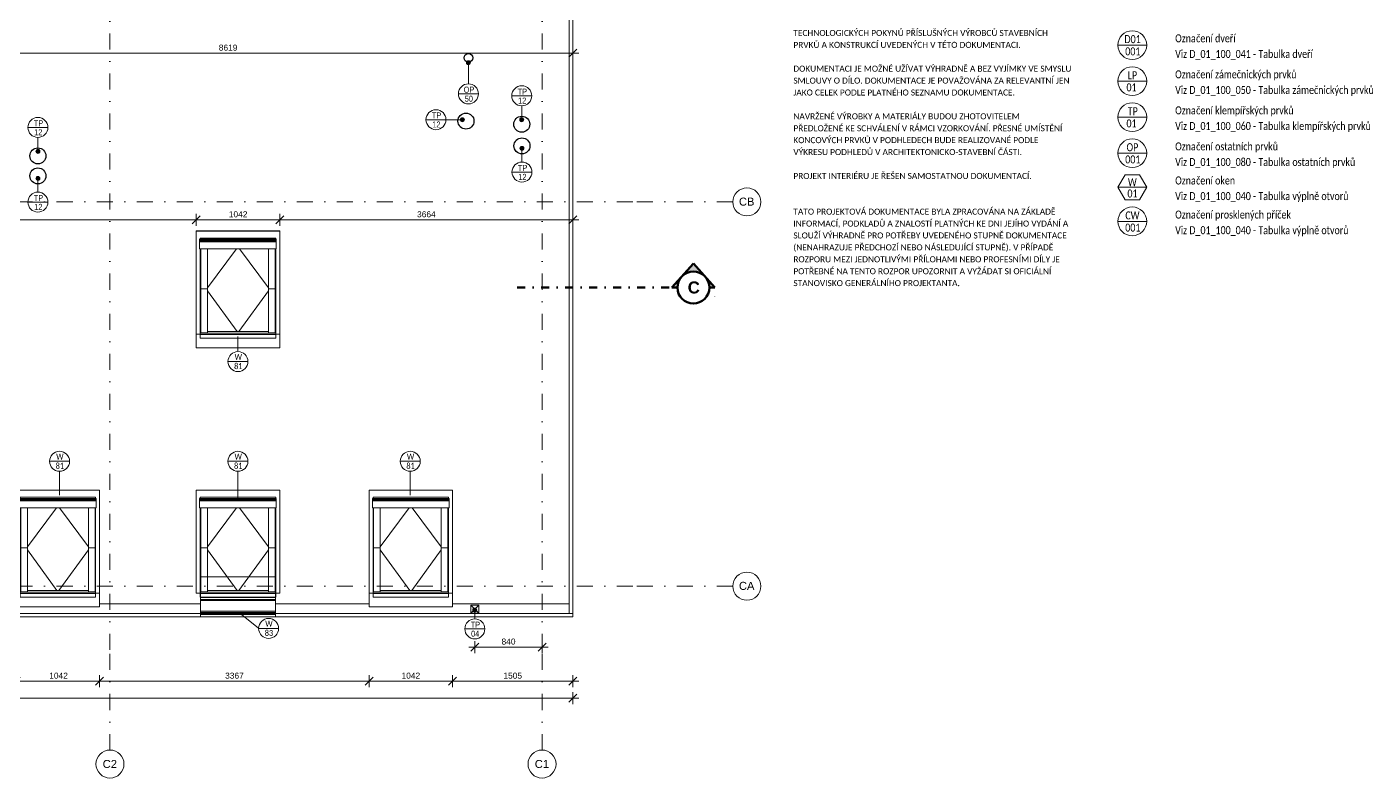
# Model space of a CAD drawing. Header units: millimetres. Extents: x -48069 to -12248, y -7799 to 11464.
# Drawn here: x -29773 to -12949, y -7799 to 1584 of the extents above; entities that cross this region are included whole.
import ezdxf

# ---------------------------------------------------------------- set-up
doc = ezdxf.new("R2010")
doc.units = ezdxf.units.MM
for name, pattern in [('HA_DashDot_10mm-S3mm', [500, 200, -150, 0, -150]), ('HA_DashDot_4mm-S1mm', [200, 100, -50, 0, -50]), ('HA_DashDot_6mm-S2mm', [300, 100, -100, 0, -100])]:
    doc.linetypes.add(name, pattern=pattern)
for name, color, linetype, lineweight in [('A-____-____-DIMS', 9, 'Continuous', 5), ('A-____-____-DIMS-50', 9, 'Continuous', 5), ('A-DETL-____-OTLN', 9, 'Continuous', 25), ('A-DETL-____-THIN', 9, 'Continuous', 9), ('A-FLOR-HRAL-OTLN', 9, 'Continuous', 9), ('A-GENM-____-IDEN', 9, 'Continuous', 9), ('A-GLAZ-____-IDEN', 9, 'Continuous', 9), ('A-GLAZ-____-OTLN', 9, 'Continuous', 5), ('A-ROOF-____-OTLN', 9, 'Continuous', 9), ('A-WALL-____-OTLN', 9, 'Continuous', 9), ('G-____-____-SYMB', 9, 'HA_DashDot_4mm-S1mm', 9), ('G-____-____-TEXT', 9, 'Continuous', 5), ('M-HVAC-DUCT-OTLN', 9, 'Continuous', 9), ('S-GRID-____-IDEN', 9, 'Continuous', 9), ('S-GRID-____-OTLN', 9, 'Continuous', 5)]:
    doc.layers.add(name, color=color, linetype=linetype, lineweight=lineweight)
doc.styles.add('Arial', font='arial.ttf', dxfattribs={"height": 100})
doc.styles.add('Arial_1', font='arial.ttf', dxfattribs={"height": 75})
doc.styles.add('Arial_3', font='arial.ttf', dxfattribs={"height": 50})
doc.styles.add('Arial_4', font='arial.ttf', dxfattribs={"width": 0.8, "height": 75})
doc.styles.add('Arial_B', font='arialbd.ttf', dxfattribs={"height": 150})
doc.styles.add('Calibri', font='calibri.ttf', dxfattribs={"width": 0.8, "height": 75})
doc.styles.add('Calibri_1', font='calibri.ttf', dxfattribs={"height": 75})
doc.styles.add('Calibri_3', font='calibri.ttf', dxfattribs={"width": 0.8, "height": 100})
doc.dimstyles.new('Inner_Dimensions', dxfattribs={"dimscale": 304.8, "dimtxt": 76.519455, "dimasz": 0.328084, "dimexe": 0.246063, "dimexo": 0.0625, "dimgap": 0.032808, "dimtad": 1, "dimdec": 0, "dimzin": 0, "dimdsep": 46, "dimtxsty": 'Arial_1', "dimblk1": 'OBLIQUE', "dimblk2": 'OBLIQUE', "dimsah": 1, "dimcen": 0.09, "dimdle": 0.246063, "dimazin": 0, "dimtfac": 1, "dimtdec": 4, "dimtix": 1, "dimtmove": 0, "dimatfit": 3, "dimfxl": 0.246063, "dimfxlon": 1, "dimtvp": 1, "dimtolj": 1, "dimtzin": 0, "dimlwd": 9, "dimlwe": 9, "dimarcsym": 2})
doc.dimstyles.new('Inner_Dimensions_1', dxfattribs={"dimscale": 304.8, "dimtxt": 76.519455, "dimasz": 0.328084, "dimexe": 0.246063, "dimexo": 0.0625, "dimgap": 0.032808, "dimtad": 1, "dimdec": 0, "dimzin": 0, "dimdsep": 46, "dimtxsty": 'Arial_1', "dimblk1": 'OBLIQUE', "dimblk2": 'OBLIQUE', "dimsah": 1, "dimcen": 0.09, "dimdle": 0.246063, "dimazin": 0, "dimtfac": 1, "dimtdec": 4, "dimtix": 1, "dimtmove": 2, "dimatfit": 3, "dimfxl": 0.246063, "dimfxlon": 1, "dimtvp": 1, "dimtolj": 1, "dimtzin": 0, "dimlwd": 9, "dimlwe": 9, "dimarcsym": 2})

# ---------------------------------------------------------------- blocks, each defined once
blk = doc.blocks.new('Roof-Windows_VELUX_VFE - VFE size 940x1370 _PK38__31-1785092-DPS_STŘECHA-C')
at = {"layer": 'A-GLAZ-____-OTLN'}
for p, q in [((470, 235), (-470, 235)), ((-470, -235), (-470, 235)), ((470, -235), (470, 235)), ((470, 63), (-470, 63)), ((-470, 60), (470, 60)), ((-470, 51), (470, 51)), ((-470, 26), (470, 26)), ((-470, -235), (470, -235))]:
    blk.add_line(p, q, dxfattribs=at)
blk = doc.blocks.new('Roof-Windows_VELUX_GLL_1061 - PK08-1785849-DPS_STŘECHA-C')
at = {"layer": 'A-GLAZ-____-OTLN'}
for p, q in [((-42656, -4201), (-41614, -4201)), ((-42656, -4201), (-42656, -4204)), ((-41614, -4204), (-42656, -4204)), ((-42656, -4204), (-42656, -5488)), ((-41614, -4201), (-41614, -4204)), ((-41614, -5488), (-41614, -4204)), ((-42614, -4312), (-42614, -4305)), ((-41656, -4305), (-42614, -4305)), ((-42614, -4324), (-42614, -4312)), ((-41656, -4312), (-42614, -4312)), ((-42614, -4337), (-42614, -4324)), ((-41656, -4324), (-42614, -4324)), ((-41656, -4337), (-42614, -4337)), ((-42614, -4337), (-42614, -4423)), ((-42606, -4289), (-41664, -4289)), ((-42606, -4305), (-42606, -4289)), ((-41664, -4289), (-41664, -4305)), ((-41656, -4305), (-41656, -4312)), ((-41656, -4312), (-41656, -4324)), ((-41656, -4324), (-41656, -4337)), ((-41656, -4423), (-41656, -4337)), ((-41656, -4423), (-42614, -4423)), ((-42606, -4423), (-42606, -5455)), ((-42600, -4423), (-42600, -4922)), ((-42516, -4909), (-42153, -4423)), ((-42516, -4922), (-42516, -4423)), ((-41754, -4909), (-42117, -4423)), ((-41754, -4423), (-41754, -4922)), ((-41670, -4922), (-41670, -4423)), ((-41664, -4423), (-41664, -5455)), ((-42600, -4922), (-42516, -4922)), ((-42600, -5474), (-42600, -4922)), ((-42516, -4922), (-42600, -4922)), ((-42516, -5474), (-42516, -4922)), ((-42147, -5455), (-42516, -4947)), ((-42123, -5455), (-41754, -4947)), ((-41754, -4922), (-41670, -4922)), ((-41754, -4922), (-41754, -5474)), ((-41670, -4922), (-41754, -4922)), ((-41670, -4922), (-41670, -5474)), ((-42656, -5488), (-42606, -5488)), ((-42606, -5488), (-42656, -5488)), ((-42656, -5488), (-42656, -5659)), ((-42606, -5469), (-42606, -5455)), ((-42600, -5455), (-42606, -5455)), ((-42606, -5477), (-42606, -5469)), ((-42606, -5492), (-42606, -5477)), ((-41664, -5477), (-42606, -5477)), ((-41664, -5492), (-42606, -5492)), ((-42606, -5492), (-42606, -5499)), ((-42606, -5537), (-42606, -5499)), ((-42606, -5538), (-42606, -5537)), ((-42606, -5538), (-41664, -5538)), ((-42516, -5474), (-42600, -5474)), ((-42573, -5492), (-42573, -5499)), ((-41754, -5455), (-42516, -5455)), ((-41670, -5474), (-41754, -5474)), ((-41697, -5492), (-41697, -5499)), ((-41664, -5455), (-41670, -5455)), ((-41664, -5455), (-41664, -5469)), ((-41664, -5469), (-41664, -5477)), ((-41664, -5477), (-41664, -5492)), ((-41664, -5488), (-41614, -5488)), ((-41614, -5488), (-41664, -5488)), ((-41664, -5492), (-41664, -5499)), ((-41664, -5499), (-41664, -5537)), ((-41664, -5537), (-41664, -5538)), ((-41614, -5659), (-41614, -5488)), ((-42656, -5659), (-41614, -5659))]:
    blk.add_line(p, q, dxfattribs=at)
blk = doc.blocks.new('Roof-Windows_VELUX_GLL_1061 - PK08-1786651-DPS_STŘECHA-C')
at = {"layer": 'A-GLAZ-____-OTLN'}
for p, q in [((-27656, -965), (-26614, -965)), ((-27656, -965), (-27656, -968)), ((-26614, -968), (-27656, -968)), ((-27656, -968), (-27656, -2252)), ((-26614, -965), (-26614, -968)), ((-26614, -2252), (-26614, -968)), ((-27614, -1076), (-27614, -1069)), ((-26656, -1069), (-27614, -1069)), ((-27614, -1088), (-27614, -1076)), ((-26656, -1076), (-27614, -1076)), ((-27614, -1101), (-27614, -1088)), ((-26656, -1088), (-27614, -1088)), ((-26656, -1101), (-27614, -1101)), ((-27614, -1101), (-27614, -1187)), ((-27606, -1054), (-26664, -1054)), ((-27606, -1069), (-27606, -1054)), ((-26664, -1054), (-26664, -1069)), ((-26656, -1069), (-26656, -1076)), ((-26656, -1076), (-26656, -1088)), ((-26656, -1088), (-26656, -1101)), ((-26656, -1187), (-26656, -1101)), ((-26656, -1187), (-27614, -1187)), ((-27606, -1187), (-27606, -2219)), ((-27600, -1187), (-27600, -1687)), ((-27516, -1673), (-27153, -1187)), ((-27516, -1687), (-27516, -1187)), ((-26754, -1673), (-27117, -1187)), ((-26754, -1187), (-26754, -1687)), ((-26670, -1687), (-26670, -1187)), ((-26664, -1187), (-26664, -2219)), ((-27600, -1687), (-27516, -1687)), ((-27600, -2238), (-27600, -1687)), ((-27516, -1687), (-27600, -1687)), ((-27516, -2238), (-27516, -1687)), ((-27147, -2219), (-27516, -1711)), ((-27123, -2219), (-26754, -1711)), ((-26754, -1687), (-26670, -1687)), ((-26754, -1687), (-26754, -2238)), ((-26670, -1687), (-26754, -1687)), ((-26670, -1687), (-26670, -2238)), ((-27656, -2252), (-27606, -2252)), ((-27606, -2252), (-27656, -2252)), ((-27656, -2252), (-27656, -2424)), ((-27606, -2233), (-27606, -2219)), ((-27600, -2219), (-27606, -2219)), ((-27606, -2241), (-27606, -2233)), ((-27606, -2256), (-27606, -2241)), ((-26664, -2241), (-27606, -2241)), ((-26664, -2256), (-27606, -2256)), ((-27606, -2256), (-27606, -2263)), ((-27606, -2301), (-27606, -2263)), ((-27606, -2302), (-27606, -2301)), ((-27606, -2302), (-26664, -2302)), ((-27516, -2238), (-27600, -2238)), ((-27573, -2256), (-27573, -2263)), ((-26754, -2219), (-27516, -2219)), ((-26670, -2238), (-26754, -2238)), ((-26697, -2256), (-26697, -2263)), ((-26664, -2219), (-26670, -2219)), ((-26664, -2219), (-26664, -2233)), ((-26664, -2233), (-26664, -2241)), ((-26664, -2241), (-26664, -2256)), ((-26664, -2252), (-26614, -2252)), ((-26614, -2252), (-26664, -2252)), ((-26664, -2256), (-26664, -2263)), ((-26664, -2263), (-26664, -2301)), ((-26664, -2301), (-26664, -2302)), ((-26614, -2424), (-26614, -2252)), ((-27656, -2424), (-26614, -2424))]:
    blk.add_line(p, q, dxfattribs=at)
blk = doc.blocks.new('Roof-Windows_VELUX_GLL_1061 - PK08-1786227-DPS_STŘECHA-C')
at = {"layer": 'A-GLAZ-____-OTLN'}
for p, q in [((-27656, -4201), (-26614, -4201)), ((-27656, -4201), (-27656, -4204)), ((-26614, -4204), (-27656, -4204)), ((-27656, -4204), (-27656, -5488)), ((-26614, -4201), (-26614, -4204)), ((-26614, -5488), (-26614, -4204)), ((-27614, -4312), (-27614, -4305)), ((-26656, -4305), (-27614, -4305)), ((-27614, -4324), (-27614, -4312)), ((-26656, -4312), (-27614, -4312)), ((-27614, -4337), (-27614, -4324)), ((-26656, -4324), (-27614, -4324)), ((-26656, -4337), (-27614, -4337)), ((-27614, -4337), (-27614, -4423)), ((-27606, -4289), (-26664, -4289)), ((-27606, -4305), (-27606, -4289)), ((-26664, -4289), (-26664, -4305)), ((-26656, -4305), (-26656, -4312)), ((-26656, -4312), (-26656, -4324)), ((-26656, -4324), (-26656, -4337)), ((-26656, -4423), (-26656, -4337)), ((-26656, -4423), (-27614, -4423)), ((-27606, -4423), (-27606, -5455)), ((-27600, -4423), (-27600, -4922)), ((-27516, -4909), (-27153, -4423)), ((-27516, -4922), (-27516, -4423)), ((-26754, -4909), (-27117, -4423)), ((-26754, -4423), (-26754, -4922)), ((-26670, -4922), (-26670, -4423)), ((-26664, -4423), (-26664, -5455)), ((-27600, -4922), (-27516, -4922)), ((-27600, -5474), (-27600, -4922)), ((-27516, -4922), (-27600, -4922)), ((-27516, -5474), (-27516, -4922)), ((-27147, -5455), (-27516, -4947)), ((-27123, -5455), (-26754, -4947)), ((-26754, -4922), (-26670, -4922)), ((-26754, -4922), (-26754, -5474)), ((-26670, -4922), (-26754, -4922)), ((-26670, -4922), (-26670, -5474)), ((-27656, -5488), (-27606, -5488)), ((-27606, -5469), (-27606, -5455)), ((-27600, -5455), (-27606, -5455)), ((-27606, -5477), (-27606, -5469)), ((-27606, -5492), (-27606, -5477)), ((-26664, -5477), (-27606, -5477)), ((-26664, -5492), (-27606, -5492)), ((-27606, -5492), (-27606, -5499)), ((-27606, -5537), (-27606, -5499)), ((-27606, -5538), (-27606, -5537)), ((-27606, -5538), (-26664, -5538)), ((-27516, -5474), (-27600, -5474)), ((-27573, -5492), (-27573, -5499)), ((-26754, -5455), (-27516, -5455)), ((-26670, -5474), (-26754, -5474)), ((-26697, -5492), (-26697, -5499)), ((-26664, -5455), (-26670, -5455)), ((-26664, -5455), (-26664, -5469)), ((-26664, -5469), (-26664, -5477)), ((-26664, -5477), (-26664, -5492)), ((-26664, -5488), (-26614, -5488)), ((-26664, -5492), (-26664, -5499)), ((-26664, -5499), (-26664, -5537)), ((-26664, -5537), (-26664, -5538))]:
    blk.add_line(p, q, dxfattribs=at)
blk = doc.blocks.new('Railing - Railing-1844160-DPS_STŘECHA-C')
at = {"layer": 'A-FLOR-HRAL-OTLN'}
blk.add_hatch(color=256, dxfattribs=at).paths.add_polyline_path([(-26932, -5732), (-26665, -5732), (-26665, -5712), (-27605, -5712), (-27605, -5732), (-27335, -5732)])
for p, q in [((-26665, -5712), (-27605, -5712)), ((-27605, -5732), (-26665, -5732))]:
    blk.add_line(p, q, dxfattribs=at)
blk = doc.blocks.new('Grid - Radius 3_5mm-353793-DPS_STŘECHA-C')
at = {"layer": 'S-GRID-____-IDEN'}
blk.add_circle((0, 0), 3.5, dxfattribs=at)
blk = doc.blocks.new('Section - With Sheet Number-366786-DPS_STŘECHA-C')
at = {"layer": 'G-____-____-SYMB', "linetype": 'Continuous', "lineweight": 5}
h = blk.add_hatch(color=256, dxfattribs=at)
edge = h.paths.add_edge_path()
edge.add_line((1.37, 0), (0, 0))
edge.add_arc((-4, 0), 4, 0, 180)
edge.add_line((-8, 0), (-9.37, 0))
edge.add_line((-9.37, 0), (-4, 6))
edge.add_line((-4, 6), (1.37, 0))
at = {"layer": 'G-____-____-SYMB', "linetype": 'Continuous', "lineweight": 100}
for p, q in [((-4, 6), (-9.37, 0)), ((1.37, 0), (-4, 6)), ((-9.37, 0), (-8, 0)), ((0, 0), (1.37, 0))]:
    blk.add_line(p, q, dxfattribs=at)
blk.add_circle((-4, 0), 4, dxfattribs=at)
blk.add_arc((-4, 0), 4, 0, 180, dxfattribs=at)
blk = doc.blocks.new('HA_TAG_GM_Products - Generic-588599-DPS_STŘECHA-C')
at = {"layer": 'A-GENM-____-IDEN'}
blk.add_line((-2.5, 0), (2.5, 0), dxfattribs=at)
blk.add_circle((0, 0), 2.5, dxfattribs=at)
blk = doc.blocks.new('DIMBLOCK9-DPS_STŘECHA-C')
at = {"layer": 'A-____-____-DIMS-50', "lineweight": 9}
for p, q in [((-29906, -6515), (-29906, -6665)), ((-29906, -6590), (-29906, -6515)), ((-29906, -6590), (-29856, -6540)), ((-28864, -6515), (-28864, -6665)), ((-28864, -6590), (-28864, -6515)), ((-28864, -6590), (-28814, -6540)), ((-29906, -6590), (-29956, -6640)), ((-29906, -6590), (-28864, -6590)), ((-28864, -6590), (-28914, -6640))]:
    blk.add_line(p, q, dxfattribs=at)
at = {"layer": 'A-____-____-DIMS-50', "color": 0, "lineweight": 9, "insert": (-29494, -6482), "char_height": 75, "width": 276.88, "attachment_point": 1, "line_spacing_factor": 0.941778, "style": 'Arial_1'}
blk.add_mtext('1042', dxfattribs=at)
blk = doc.blocks.new('_Oblique')
at = {"color": 0, "linetype": 'ByBlock', "lineweight": -2}
blk.add_line((-0.5, -0.5), (0.5, 0.5), dxfattribs=at)
blk = doc.blocks.new('DIMBLOCK10-DPS_STŘECHA-C')
at = {"layer": 'A-____-____-DIMS-50', "lineweight": 9}
for p, q in [((-28864, -6515), (-28864, -6665)), ((-28864, -6590), (-28864, -6515)), ((-28864, -6590), (-28814, -6540)), ((-25497, -6515), (-25497, -6665)), ((-25497, -6590), (-25497, -6515)), ((-25497, -6590), (-25447, -6540)), ((-28864, -6590), (-28914, -6640)), ((-28864, -6590), (-25497, -6590)), ((-25497, -6590), (-25547, -6640))]:
    blk.add_line(p, q, dxfattribs=at)
at = {"layer": 'A-____-____-DIMS-50', "color": 0, "lineweight": 9, "insert": (-27296, -6482), "char_height": 75, "width": 276.88, "attachment_point": 1, "line_spacing_factor": 0.941778, "style": 'Arial_1'}
blk.add_mtext('3367', dxfattribs=at)
blk = doc.blocks.new('DIMBLOCK11-DPS_STŘECHA-C')
at = {"layer": 'A-____-____-DIMS-50', "lineweight": 9}
for p, q in [((-25497, -6515), (-25497, -6665)), ((-25497, -6590), (-25497, -6515)), ((-25497, -6590), (-25447, -6540)), ((-24455, -6515), (-24455, -6665)), ((-24455, -6590), (-24455, -6515)), ((-24455, -6590), (-24405, -6540)), ((-25497, -6590), (-25547, -6640)), ((-25497, -6590), (-24455, -6590)), ((-24455, -6590), (-24505, -6640))]:
    blk.add_line(p, q, dxfattribs=at)
at = {"layer": 'A-____-____-DIMS-50', "color": 0, "lineweight": 9, "insert": (-25091, -6482), "char_height": 75, "width": 276.88, "attachment_point": 1, "line_spacing_factor": 0.941778, "style": 'Arial_1'}
blk.add_mtext('1042', dxfattribs=at)
blk = doc.blocks.new('DIMBLOCK12-DPS_STŘECHA-C')
at = {"layer": 'A-____-____-DIMS-50', "lineweight": 9}
for p, q in [((-24455, -6515), (-24455, -6665)), ((-24455, -6590), (-24455, -6515)), ((-24455, -6590), (-24405, -6540)), ((-22950, -6515), (-22950, -6665)), ((-22950, -6590), (-22950, -6515)), ((-22950, -6590), (-22900, -6540)), ((-24455, -6590), (-24505, -6640)), ((-24455, -6590), (-22875, -6590)), ((-22950, -6590), (-23000, -6640))]:
    blk.add_line(p, q, dxfattribs=at)
at = {"layer": 'A-____-____-DIMS-50', "color": 0, "lineweight": 9, "insert": (-23818, -6482), "char_height": 75, "width": 276.88, "attachment_point": 1, "line_spacing_factor": 0.941778, "style": 'Arial_1'}
blk.add_mtext('1505', dxfattribs=at)
blk = doc.blocks.new('DIMBLOCK13-DPS_STŘECHA-C')
at = {"layer": 'A-____-____-DIMS-50', "lineweight": 9}
for p, q in [((-45320, -6724), (-45320, -6874)), ((-45320, -6799), (-45320, -6724)), ((-22950, -6724), (-22950, -6874)), ((-22950, -6799), (-22950, -6724)), ((-45395, -6799), (-22875, -6799)), ((-45320, -6799), (-45370, -6849)), ((-45320, -6799), (-45270, -6749)), ((-22950, -6799), (-23000, -6849)), ((-22950, -6799), (-22900, -6749))]:
    blk.add_line(p, q, dxfattribs=at)
at = {"layer": 'A-____-____-DIMS-50', "color": 0, "lineweight": 9, "insert": (-34279, -6691), "char_height": 75, "width": 346.1, "attachment_point": 1, "line_spacing_factor": 0.941778, "style": 'Arial_1'}
blk.add_mtext('22370', dxfattribs=at)
blk = doc.blocks.new('DIMBLOCK20-DPS_STŘECHA-C')
at = {"layer": 'A-____-____-DIMS-50', "lineweight": 9}
for p, q in [((-31569, 1256), (-31619, 1206)), ((-31569, 1331), (-31569, 1181)), ((-31569, 1256), (-31569, 1331)), ((-31569, 1256), (-31519, 1306)), ((-31569, 1256), (-22875, 1256)), ((-22950, 1256), (-23000, 1206)), ((-22950, 1331), (-22950, 1181)), ((-22950, 1256), (-22950, 1331)), ((-22950, 1256), (-22900, 1306))]:
    blk.add_line(p, q, dxfattribs=at)
at = {"layer": 'A-____-____-DIMS-50', "color": 0, "lineweight": 9, "insert": (-27375, 1363), "char_height": 75, "width": 276.88, "attachment_point": 1, "line_spacing_factor": 0.941778, "style": 'Arial_1'}
blk.add_mtext('8619', dxfattribs=at)
blk = doc.blocks.new('HA_TAG_WD - Type Mark-1521999-DPS_STŘECHA-C')
at = {"layer": 'A-GLAZ-____-IDEN'}
blk.add_line((-2.5, 0), (2.5, 0), dxfattribs=at)
blk.add_circle((0, 0), 2.5, dxfattribs=at)
blk = doc.blocks.new('DIMBLOCK37-DPS_STŘECHA-C')
at = {"layer": 'A-____-____-DIMS-50', "lineweight": 9}
for p, q in [((-32525, -826), (-27656, -826)), ((-32450, -826), (-32500, -876)), ((-32450, -751), (-32450, -901)), ((-32450, -826), (-32450, -751)), ((-32450, -826), (-32400, -776)), ((-27656, -826), (-27706, -876)), ((-27656, -751), (-27656, -901)), ((-27656, -826), (-27656, -751)), ((-27656, -826), (-27606, -776))]:
    blk.add_line(p, q, dxfattribs=at)
at = {"layer": 'A-____-____-DIMS-50', "color": 0, "lineweight": 9, "insert": (-30168, -719), "char_height": 75, "width": 276.88, "attachment_point": 1, "line_spacing_factor": 0.941778, "style": 'Arial_1'}
blk.add_mtext('4794', dxfattribs=at)
blk = doc.blocks.new('DIMBLOCK38-DPS_STŘECHA-C')
at = {"layer": 'A-____-____-DIMS-50', "lineweight": 9}
for p, q in [((-27656, -826), (-27706, -876)), ((-27656, -751), (-27656, -901)), ((-27656, -826), (-27656, -751)), ((-27656, -826), (-27606, -776)), ((-27656, -826), (-26614, -826)), ((-26614, -826), (-26664, -876)), ((-26614, -751), (-26614, -901)), ((-26614, -826), (-26614, -751)), ((-26614, -826), (-26564, -776))]:
    blk.add_line(p, q, dxfattribs=at)
at = {"layer": 'A-____-____-DIMS-50', "color": 0, "lineweight": 9, "insert": (-27250, -719), "char_height": 75, "width": 276.88, "attachment_point": 1, "line_spacing_factor": 0.941778, "style": 'Arial_1'}
blk.add_mtext('1042', dxfattribs=at)
blk = doc.blocks.new('DIMBLOCK39-DPS_STŘECHA-C')
at = {"layer": 'A-____-____-DIMS-50', "lineweight": 9}
for p, q in [((-26614, -826), (-26664, -876)), ((-26614, -751), (-26614, -901)), ((-26614, -826), (-26614, -751)), ((-26614, -826), (-26564, -776)), ((-26614, -826), (-22875, -826)), ((-22950, -826), (-23000, -876)), ((-22950, -751), (-22950, -901)), ((-22950, -826), (-22950, -751)), ((-22950, -826), (-22900, -776))]:
    blk.add_line(p, q, dxfattribs=at)
at = {"layer": 'A-____-____-DIMS-50', "color": 0, "lineweight": 9, "insert": (-24897, -719), "char_height": 75, "width": 276.88, "attachment_point": 1, "line_spacing_factor": 0.941778, "style": 'Arial_1'}
blk.add_mtext('3664', dxfattribs=at)
blk = doc.blocks.new('DIMBLOCK55-DPS_STŘECHA-C')
at = {"layer": 'A-____-____-DIMS-50', "lineweight": 9}
for p, q in [((-24250, -6164), (-23260, -6164)), ((-24175, -6164), (-24225, -6214)), ((-24175, -6089), (-24175, -6239)), ((-24175, -6164), (-24175, -6089)), ((-24175, -6164), (-24125, -6114)), ((-23335, -6164), (-23385, -6214)), ((-23335, -6089), (-23335, -6239)), ((-23335, -6164), (-23335, -6089)), ((-23335, -6164), (-23285, -6114))]:
    blk.add_line(p, q, dxfattribs=at)
at = {"layer": 'A-____-____-DIMS-50', "color": 0, "lineweight": 9, "insert": (-23841, -6056), "char_height": 75, "width": 207.66, "attachment_point": 1, "line_spacing_factor": 0.941778, "style": 'Arial_1'}
blk.add_mtext('840', dxfattribs=at)

msp = doc.modelspace()

# ---------------------------------------------------------------- hatches: boundary and pattern name
at = {"layer": 'A-GENM-____-IDEN'}
h = msp.add_hatch(color=256, dxfattribs=at)
edge = h.paths.add_edge_path()
edge.add_arc((-24254.9, 1136.5), 25, 0, 360)
h = msp.add_hatch(color=256, dxfattribs=at)
edge = h.paths.add_edge_path()
edge.add_arc((-24330.4, 425.6), 25, 0, 360)
h = msp.add_hatch(color=256, dxfattribs=at)
edge = h.paths.add_edge_path()
edge.add_arc((-23588.6, 424.8), 25, 0, 360)
h = msp.add_hatch(color=256, dxfattribs=at)
edge = h.paths.add_edge_path()
edge.add_arc((-29635.7, 29.5), 25, 0, 360)
h = msp.add_hatch(color=256, dxfattribs=at)
edge = h.paths.add_edge_path()
edge.add_arc((-23585.7, 66.3), 25, 0, 360)
h = msp.add_hatch(color=256, dxfattribs=at)
edge = h.paths.add_edge_path()
edge.add_arc((-29635.7, -308.7), 25, 0, 360)
h = msp.add_hatch(color=256, dxfattribs=at)
edge = h.paths.add_edge_path()
edge.add_arc((-24175.3, -5699.6), 25, 0, 360)

# ---------------------------------------------------------------- linework, layer by layer
at = {"layer": 'A-DETL-____-OTLN'}
for centre, radius in [((-24254.9, 1198.2), 55), ((-24285.7, 408.2), 100), ((-23588.6, 368.5), 100), ((-23585.7, 98.2), 100), ((-29635.7, -26.8), 100), ((-29635.7, -276.8), 100)]:
    msp.add_circle(centre, radius, dxfattribs=at)
at = {"layer": 'A-DETL-____-THIN'}
for p, q in [((-15778.4, 1356.8), (-16138.4, 1356.8)), ((-15778.4, 906.8), (-16138.4, 906.8)), ((-15778.4, 456.8), (-16138.4, 456.8)), ((-15778.4, 6.8), (-16138.4, 6.8)), ((-16048.4, -263.2), (-16138.4, -419.1)), ((-16048.4, -263.2), (-15868.4, -263.2)), ((-15868.4, -263.2), (-15778.4, -419.1)), ((-15778.4, -419.1), (-16138.4, -419.1)), ((-16048.4, -575), (-16138.4, -419.1)), ((-15868.4, -575), (-15778.4, -419.1)), ((-16048.4, -575), (-15868.4, -575)), ((-15778.4, -845), (-16138.4, -845))]:
    msp.add_line(p, q, dxfattribs=at)
for centre in [(-15958.4, 1356.8), (-15958.4, 906.8), (-15958.4, 456.8), (-15958.4, 6.8), (-15958.4, -845)]:
    msp.add_circle(centre, 180, dxfattribs=at)
at = {"layer": 'A-GENM-____-IDEN'}
for p, q in [((-24254.9, 1136.5), (-24254.9, 872.8)), ((-23588.6, 424.8), (-23588.6, 598.9)), ((-24330.4, 425.6), (-24535.3, 425.6)), ((-29635.7, 29.5), (-29635.7, 203.6)), ((-23585.7, 66.3), (-23585.7, -103.8)), ((-29635.7, -308.7), (-29635.7, -478.8)), ((-24175.3, -5699.6), (-24175.3, -5810.7))]:
    msp.add_line(p, q, dxfattribs=at)
for centre in [(-24254.9, 1136.5), (-24330.4, 425.6), (-23588.6, 424.8), (-29635.7, 29.5), (-23585.7, 66.3), (-29635.7, -308.7), (-24175.3, -5699.6)]:
    msp.add_circle(centre, 25, dxfattribs=at)
at = {"layer": 'A-GLAZ-____-IDEN'}
for p, q in [((-27134.9, -2283.5), (-27134.9, -2460.4)), ((-29365, -4266.9), (-29365, -3969.5)), ((-27135.7, -4326), (-27135.7, -3969.5)), ((-24982, -4266.9), (-24982, -3969.5)), ((-27113.4, -5738.8), (-26876.9, -5925.3))]:
    msp.add_line(p, q, dxfattribs=at)
at = {"layer": 'A-ROOF-____-OTLN'}
for p, q in [((-28863.9, -5621.8), (-27604.9, -5621.8)), ((-26665, -5621.8), (-25497, -5621.8)), ((-24455, -5621.8), (-22994.9, -5621.8))]:
    msp.add_line(p, q, dxfattribs=at)
at = {"layer": 'A-WALL-____-OTLN'}
for p, q in [((-22994.9, -5741.8), (-22994.9, 6628.2)), ((-22949.9, 6633.2), (-22949.9, -5786.8)), ((-22949.9, -5786.8), (-45319.9, -5786.8)), ((-32219.9, -5741.8), (-22949.9, -5741.8)), ((-27604.9, -5786.8), (-27604.9, -5754.3)), ((-26665, -5786.8), (-26665, -5754.3))]:
    msp.add_line(p, q, dxfattribs=at)
at = {"layer": 'G-____-____-SYMB', "linetype": 'HA_DashDot_6mm-S2mm', "lineweight": 100}
msp.add_line((-23647.8, -1671.8), (-21643.8, -1671.8), dxfattribs=at)
at = {"layer": 'M-HVAC-DUCT-OTLN', "lineweight": 5}
for p, q in [((-24124.9, -5740.1), (-24224.9, -5640.1)), ((-24124.9, -5640.1), (-24224.9, -5740.1)), ((-24224.9, -5640.1), (-24124.9, -5640.1)), ((-24224.9, -5740.1), (-24224.9, -5640.1)), ((-24124.9, -5640.1), (-24124.9, -5740.1)), ((-24124.9, -5740.1), (-24224.9, -5740.1))]:
    msp.add_line(p, q, dxfattribs=at)
at = {"layer": 'S-GRID-____-OTLN', "linetype": 'HA_DashDot_10mm-S3mm', "lineweight": 9}
for p, q in [((-28734.9, -6198.9), (-28734.9, 9864.3)), ((-23334.9, -6198.9), (-23334.9, 9864.3)), ((-22199.7, -601.8), (-46469.1, -601.8)), ((-20949.7, -601.8), (-22199.7, -601.8)), ((-22199.7, -5401.8), (-44421.8, -5401.8)), ((-20949.7, -5401.8), (-22199.7, -5401.8)), ((-28734.9, -7448.9), (-28734.9, -6198.9)), ((-23334.9, -7448.9), (-23334.9, -6198.9))]:
    msp.add_line(p, q, dxfattribs=at)

# ---------------------------------------------------------------- block references
at = {"layer": 'A-FLOR-HRAL-OTLN'}
msp.add_blockref('Railing - Railing-1844160-DPS_STŘECHA-C', (0, 0), dxfattribs=at)
at = {"layer": 'A-GENM-____-IDEN', "xscale": 49.99999999999998, "yscale": 49.99999999999998, "zscale": 49.99999999999998}
for p in [(-24254.9, 747.8), (-23588.6, 723.9), (-24660.3, 425.6), (-29635.7, 328.6), (-23585.7, -228.8), (-29635.7, -603.8), (-24175.3, -5935.7)]:
    msp.add_blockref('HA_TAG_GM_Products - Generic-588599-DPS_STŘECHA-C', p, dxfattribs=at)
at = {"layer": 'A-GLAZ-____-IDEN', "xscale": 49.99999999999998, "yscale": 49.99999999999998, "zscale": 49.99999999999998}
for p in [(-27134.9, -2596.4), (-29365, -3842.2), (-27135.7, -3842.2), (-24982, -3842.2), (-26751.9, -5929.6)]:
    msp.add_blockref('HA_TAG_WD - Type Mark-1521999-DPS_STŘECHA-C', p, dxfattribs=at)
at = {"layer": 'A-GLAZ-____-OTLN'}
for name, p in [('Roof-Windows_VELUX_GLL_1061 - PK08-1786651-DPS_STŘECHA-C', (0, 0)), ('Roof-Windows_VELUX_GLL_1061 - PK08-1785849-DPS_STŘECHA-C', (12750, 0)), ('Roof-Windows_VELUX_GLL_1061 - PK08-1786227-DPS_STŘECHA-C', (0, 0)), ('Roof-Windows_VELUX_GLL_1061 - PK08-1785849-DPS_STŘECHA-C', (17159, 0))]:
    msp.add_blockref(name, p, dxfattribs=at)
at = {"layer": 'A-GLAZ-____-OTLN', "rotation": 180}
msp.add_blockref('Roof-Windows_VELUX_VFE - VFE size 940x1370 _PK38__31-1785092-DPS_STŘECHA-C', (-27134.9, -5519.3), dxfattribs=at)
at = {"layer": 'G-____-____-SYMB', "linetype": 'Continuous', "lineweight": 100, "extrusion": (0, 0, -1), "xscale": 49.99999999999998, "yscale": 49.99999999999998, "zscale": 49.99999999999998}
msp.add_blockref('Section - With Sheet Number-366786-DPS_STŘECHA-C', (21643.8, -1671.8), dxfattribs=at)
at = {"layer": 'S-GRID-____-IDEN', "xscale": 49.99999999999998, "yscale": 49.99999999999998, "zscale": 49.99999999999998, "rotation": 90}
for p in [(-20774.7, -601.8), (-20774.7, -5401.8)]:
    msp.add_blockref('Grid - Radius 3_5mm-353793-DPS_STŘECHA-C', p, dxfattribs=at)
at = {"layer": 'S-GRID-____-IDEN', "xscale": 49.99999999999998, "yscale": 49.99999999999998, "zscale": 49.99999999999998}
for p in [(-28734.9, -7623.9), (-23334.9, -7623.9)]:
    msp.add_blockref('Grid - Radius 3_5mm-353793-DPS_STŘECHA-C', p, dxfattribs=at)

# ---------------------------------------------------------------- texts
at = {"layer": 'A-GENM-____-IDEN', "lineweight": 5, "char_height": 75, "attachment_point": 1, "style": 'Arial_4'}
for s, insert, width in [('OP', (-24313.9, 837.9), 147.51), ('50', (-24300.7, 725.2), 115.443), ('TP', (-23639.6, 814), 128.27), ('12', (-23634.4, 701.3), 115.443), ('TP', (-24711.3, 515.7), 128.27), ('TP', (-29686.7, 418.7), 128.27), ('12', (-24706.1, 402.9), 115.443), ('12', (-29681.5, 306), 115.443), ('TP', (-23636.7, -138.7), 128.27), ('12', (-23631.5, -251.4), 115.443), ('TP', (-29686.7, -513.7), 128.27), ('12', (-29681.5, -626.4), 115.443), ('TP', (-24226.3, -5845.6), 128.27), ('04', (-24221.1, -5958.4), 115.443)]:
    msp.add_mtext(s, dxfattribs=dict(at, insert=insert, width=width))
at = {"layer": 'A-GLAZ-____-IDEN', "lineweight": 5, "char_height": 75, "attachment_point": 1, "style": 'Calibri'}
for s, insert, width in [('W', (-27176.7, -2501.1), 105.823), ('81', (-27183.3, -2615.4), 121.856), ('81', (-29413.4, -3861.3), 121.856), ('W', (-29406.8, -3747), 105.823), ('81', (-27184.1, -3861.3), 121.856), ('W', (-27177.5, -3747), 105.823), ('81', (-25030.4, -3861.3), 121.856), ('W', (-25023.8, -3747), 105.823), ('W', (-26793.7, -5834.4), 105.823), ('83', (-26800.3, -5948.7), 121.856)]:
    msp.add_mtext(s, dxfattribs=dict(at, insert=insert, width=width))
at = {"layer": 'G-____-____-SYMB', "linetype": 'Continuous', "lineweight": 5, "attachment_point": 1}
for s, insert, char_height, width, style in [('\\fArial|b1|i0|c0|p34|;C', (-21514.5, -1595.2), 150, 184.388, 'Arial_B'), ('-', (-21190.3, -1752.2), 50, 28.059, 'Arial_3')]:
    msp.add_mtext(s, dxfattribs=dict(at, insert=insert, char_height=char_height, width=width, style=style))
at = {"layer": 'G-____-____-TEXT', "color": 7, "lineweight": 9, "attachment_point": 1}
for s, insert, char_height, width, style in [('TECHNOLOGICKÝCH POKYNŮ PŘÍSLUŠNÝCH VÝROBCŮ STAVEBNÍCH ', (-20194, 1546.7), 75, 4072.573, 'Calibri_1'), ('PRVKŮ A KONSTRUKCÍ UVEDENÝCH V TÉTO DOKUMENTACI.', (-20194, 1397.8), 75, 3599.577, 'Calibri_1'), ('D01', (-16055.9, 1481.5), 100, 250.126, 'Calibri_3'), ('Ozna', (-15422.2, 1491.9), 100, 317.468, 'Calibri_3'), ('čení dveří', (-15160.3, 1491.9), 100, 609.283, 'Calibri_3'), ('001', (-16046.1, 1329.2), 100, 230.886, 'Calibri_3'), ('Viz D_01_100_041 - Tabulka dveří', (-15422.2, 1296.8), 100, 2119.662, 'Calibri_3'), ('DOKUMENTACI JE MOŽNÉ UŽÍVAT VÝHRADNĚ A BEZ VYJÍMKY VE SMYSLU ', (-20194, 1100.2), 75, 4401.264, 'Calibri_1'), ('LP', (-16015.1, 1031.5), 100, 144.304, 'Calibri_3'), ('Ozna', (-15422.2, 1041.9), 100, 317.468, 'Calibri_3'), ('čení zámečnických prvků', (-15160.3, 1041.9), 100, 1545.653, 'Calibri_3'), ('SMLOUVY O DÍLO. DOKUMENTACE JE POVAŽOVÁNA ZA RELEVANTNÍ JEN ', (-20194, 951.4), 75, 4401.264, 'Calibri_1'), ('01', (-16031.1, 879.2), 100, 153.924, 'Calibri_3'), ('Viz D_01_100_050 - Tabulka zámečnických prvků', (-15422.2, 846.8), 100, 3056.033, 'Calibri_3'), ('JAKO CELEK PODLE PLATNÉHO SEZNAMU DOKUMENTACE.', (-20194, 802.5), 75, 3515.4, 'Calibri_1'), ('NAVRŽENÉ VÝROBKY A MATERIÁLY BUDOU ZHOTOVITELEM ', (-20194, 504.9), 75, 3615.611, 'Calibri_1'), ('TP', (-16015.1, 581.5), 100, 153.924, 'Calibri_3'), ('Ozna', (-15422.2, 591.9), 100, 317.468, 'Calibri_3'), ('čení klempířských prvků', (-15160.3, 591.9), 100, 1503.966, 'Calibri_3'), ('PŘEDLOŽENÉ KE SCHVÁLENÍ V RÁMCI VZORKOVÁNÍ. PŘESNÉ UMÍSTĚNÍ ', (-20194, 356), 75, 4285.02, 'Calibri_1'), ('01', (-16031.1, 429.2), 100, 153.924, 'Calibri_3'), ('Viz D_01_100_060 - Tabulka klempířských prvků', (-15422.2, 396.8), 100, 3014.345, 'Calibri_3'), ('KONCOVÝCH PRVKŮ V PODHLEDECH BUDE REALIZOVANÉ PODLE ', (-20194, 207.2), 75, 3924.26, 'Calibri_1'), ('VÝKRESU PODHLEDŮ V ARCHITEKTONICKO-STAVEBNÍ ČÁSTI. ', (-20194, 58.4), 75, 3647.678, 'Calibri_1'), ('OP', (-16030.1, 131.5), 100, 182.785, 'Calibri_3'), ('Ozna', (-15422.2, 141.9), 100, 317.468, 'Calibri_3'), ('čení ostatních prvků', (-15160.3, 141.9), 100, 1260.253, 'Calibri_3'), ('001', (-16046.1, -20.8), 100, 230.886, 'Calibri_3'), ('Viz D_01_100_080 - Tabulka ostatních prvků', (-15422.2, -53.2), 100, 2770.632, 'Calibri_3'), ('PROJEKT INTERIÉRU JE ŘEŠEN SAMOSTATNOU DOKUMENTACÍ.', (-20194, -239.3), 75, 3775.948, 'Calibri_1'), ('W', (-16013.1, -306.1), 100, 137.89, 'Calibri_3'), ('Ozna', (-15422.2, -284), 100, 317.468, 'Calibri_3'), ('čení oken', (-15160.3, -284), 100, 599.662, 'Calibri_3'), ('01', (-16019.1, -446.6), 100, 153.924, 'Calibri_3'), ('Viz D_01_100_040 - Tabulka výplně otvorů', (-15422.2, -479.1), 100, 2668.016, 'Calibri_3'), ('TATO PROJEKTOVÁ DOKUMENTACE BYLA ZPRACOVÁNA NA ZÁKLADĚ ', (-20194, -685.7), 75, 4176.792, 'Calibri_1'), ('INFORMACÍ, PODKLADŮ A ZNALOSTÍ PLATNÝCH KE DNI JEJÍHO VYDÁNÍ A ', (-20194, -834.6), 75, 4377.214, 'Calibri_1'), ('CW', (-16045.1, -720.3), 100, 221.266, 'Calibri_3'), ('Ozna', (-15422.2, -709.9), 100, 317.468, 'Calibri_3'), ('čení prosklených příček', (-15160.3, -709.9), 100, 1462.278, 'Calibri_3'), ('SLOUŽÍ VÝHRADNĚ PRO POTŘEBY UVEDENÉHO STUPNĚ DOKUMENTACE ', (-20194, -983.4), 75, 4369.197, 'Calibri_1'), ('001', (-16046.1, -872.5), 100, 230.886, 'Calibri_3'), ('Viz D_01_100_040 - Tabulka výplně otvorů', (-15422.2, -905), 100, 2668.016, 'Calibri_3'), ('(NENAHRAZUJE PŘEDCHOZÍ NEBO NÁSLEDUJÍCÍ STUPNĚ). V PŘÍPADĚ ', (-20194, -1132.2), 75, 4140.716, 'Calibri_1'), ('ROZPORU MEZI JEDNOTLIVÝMI PŘÍLOHAMI NEBO PROFESNÍMI DÍLY JE ', (-20194, -1281.1), 75, 4256.961, 'Calibri_1'), ('POTŘEBNÉ NA TENTO ROZPOR UPOZORNIT A VYŽÁDAT SI OFICIÁLNÍ ', (-20194, -1429.9), 75, 4108.648, 'Calibri_1'), ('STANOVISKO GENERÁLNÍHO PROJEKTANTA.', (-20194, -1578.7), 75, 2633.543, 'Calibri_1')]:
    msp.add_mtext(s, dxfattribs=dict(at, insert=insert, char_height=char_height, width=width, style=style))
at = {"layer": 'S-GRID-____-IDEN', "lineweight": 5, "char_height": 100, "attachment_point": 1, "style": 'Arial'}
for s, insert, width in [('CB', (-20874.4, -547.9), 240.506), ('CA', (-20874.4, -5347.9), 240.506), ('C2', (-28825.8, -7573.2), 220.464), ('C1', (-23425.8, -7573.2), 220.464)]:
    msp.add_mtext(s, dxfattribs=dict(at, insert=insert, width=width))

# ---------------------------------------------------------------- dimensions: what is measured, and where the dimension line sits
at = {"layer": 'A-____-____-DIMS', "lineweight": 9}
for base, p1, p2, override, picture, middle in [((-22949.9, 1255.6), (-31568.6, 1330.6), (-22949.9, 1330.6), {"dimpost": '<>', "dimfxl": 8618.68047}, 'DIMBLOCK20-DPS_STŘECHA-C', (-27259.2, 1303.9)), ((-27655.9, -826.1), (-32449.9, -751.1), (-27655.9, -751.1), {"dimpost": '<>', "dimfxl": 4793.970805}, 'DIMBLOCK37-DPS_STŘECHA-C', (-30052.9, -777.8)), ((-26613.9, -826.1), (-27655.9, -751.1), (-26613.9, -751.1), {"dimpost": '<>', "dimfxl": 1042}, 'DIMBLOCK38-DPS_STŘECHA-C', (-27134.9, -777.8)), ((-22949.9, -826.1), (-26613.9, -751.1), (-22949.9, -751.1), {"dimpost": '<>', "dimfxl": 3664.029194}, 'DIMBLOCK39-DPS_STŘECHA-C', (-24781.9, -777.8)), ((-23334.9, -6163.7), (-24174.9, -6088.7), (-23334.9, -6088.7), {"dimpost": '<>', "dimfxl": 840}, 'DIMBLOCK55-DPS_STŘECHA-C', (-23754.9, -6115.5)), ((-25497, -6589.7), (-28863.9, -6514.7), (-25497, -6514.7), {"dimpost": '<>', "dimfxl": 3366.951888}, 'DIMBLOCK10-DPS_STŘECHA-C', (-27180.5, -6541.4)), ((-24455, -6589.7), (-25497, -6514.7), (-24455, -6514.7), {"dimpost": '<>', "dimfxl": 1042}, 'DIMBLOCK11-DPS_STŘECHA-C', (-24976, -6541.4)), ((-22949.9, -6589.7), (-24455, -6514.7), (-22949.9, -6514.7), {"dimpost": '<>', "dimfxl": 1505.077307}, 'DIMBLOCK12-DPS_STŘECHA-C', (-23702.4, -6541.4)), ((-22949.9, -6798.8), (-45319.9, -6723.8), (-22949.9, -6723.8), {"dimpost": '<>', "dimfxl": 22370}, 'DIMBLOCK13-DPS_STŘECHA-C', (-34134.9, -6750.5))]:
    dim = msp.add_linear_dim(base=base, p1=p1, p2=p2, dimstyle='Inner_Dimensions', override=override, dxfattribs=at)
    dim.commit()
    dim.dimension.update_dxf_attribs({"geometry": picture, "text_midpoint": middle})
dim = msp.add_linear_dim(base=(-28863.9, -6589.7), p1=(-29905.9, -6514.7), p2=(-28863.9, -6514.7), dimstyle='Inner_Dimensions_1', override={"dimpost": '<>', "dimfxl": 1042}, dxfattribs=at)
dim.commit()
dim.dimension.update_dxf_attribs({"geometry": 'DIMBLOCK9-DPS_STŘECHA-C', "text_midpoint": (-29355.1, -6532.3), "dimtype": 160})

doc.saveas('drawing.dxf')
